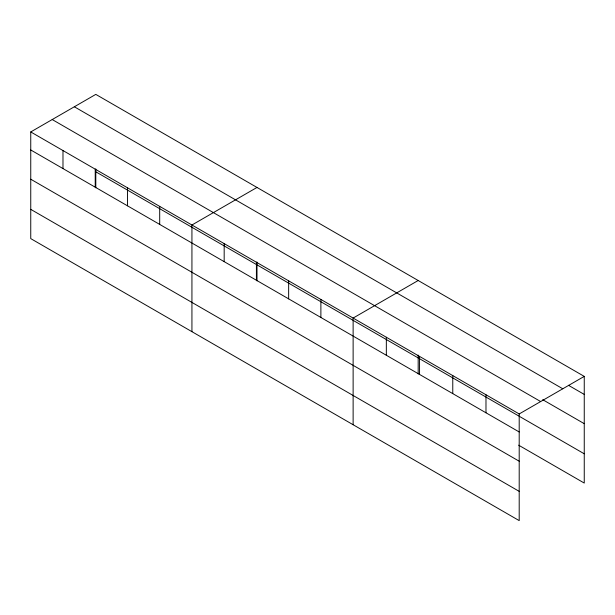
<?xml version="1.0" encoding="UTF-8"?>
<svg xmlns="http://www.w3.org/2000/svg" width="615" height="615" viewBox="0 0 615 615"><rect width="100%" height="100%" fill="white"/><g stroke="black" fill="none" stroke-linecap="round" stroke-linejoin="round"><path stroke-width="0.92" d="M519.198 461.227L519.198 413.949L30.75 131.941L30.75 238.612L519.198 520.613L519.198 461.227L30.75 179.219M518.653 445.183L584.25 483.059L584.25 376.388L95.802 94.387L30.75 131.941M256.993 187.444L191.934 225.005L191.934 331.677M418.177 280.509L353.125 318.063L353.125 424.734M519.198 413.949L584.25 376.388M568.475 385.305L584.25 394.415M74.338 106.779L562.779 388.78M542.73 399.696L584.25 423.666M52.221 119.548L540.662 401.549M95.802 171.8L584.25 453.801M30.75 149.968L519.198 431.968M30.75 209.361L519.198 491.362M485.981 394.769L485.981 412.796M452.771 375.596L452.771 393.615M419.553 356.416L419.553 374.443M418.177 355.101L418.177 373.966M386.335 337.243L386.335 355.27M320.884 299.451L320.884 317.478M288.65 280.84L288.65 298.867M256.993 262.036L256.993 280.901M256.409 262.228L256.409 280.256M224.175 243.617L224.175 261.644M159.7 206.394L159.7 224.421M127.459 187.783L127.459 205.81M95.802 168.979L95.802 187.844M95.225 169.171L95.225 187.191M62.984 150.552L62.984 168.579"/></g></svg>
